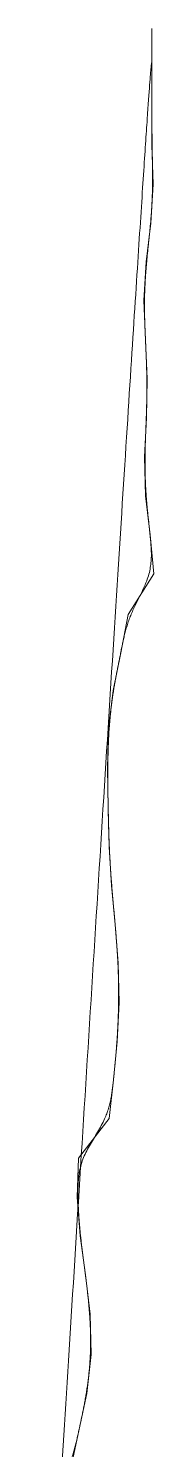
# Model space of a CAD drawing. Extents: x -2 to 147, y -16 to 271.
# Drawn here: x -1.06 to -0.99, y 215.565 to 216.367 of the extents above; entities that cross this region are included whole.
import ezdxf

# ---------------------------------------------------------------- set-up
doc = ezdxf.new("R2010")
doc.units = 0
doc.layers.add('Splines', color=1, linetype='CONTINUOUS', lineweight=15, true_color=0xff0000)
doc.layers.add('SubpixelContours', color=1, linetype='CONTINUOUS', lineweight=15, true_color=0xffffff)

msp = doc.modelspace()

# ---------------------------------------------------------------- linework, layer by layer
at = {"layer": 'Splines'}
msp.add_open_spline([(-0.99131, 216.3674), (-0.9913, 216.3454), (-0.99129, 216.32339), (-0.99127, 216.30138), (-0.99062, 216.27933), (-0.99181, 216.25741), (-0.99447, 216.23559), (-0.99585, 216.21361), (-0.99499, 216.19147), (-0.99389, 216.16937), (-0.9944, 216.14733), (-0.99546, 216.12528), (-0.99484, 216.10325), (-0.99222, 216.0813), (-0.99028, 216.05923), (-1.00471, 216.03628), (-1.00898, 216.01469), (-1.01333, 215.99345), (-1.01586, 215.97172), (-1.01642, 215.94952), (-1.01617, 215.92727), (-1.01558, 215.90512), (-1.01419, 215.88313), (-1.01207, 215.86124), (-1.01038, 215.83924), (-1.00995, 215.81711), (-1.01096, 215.79508), (-1.01304, 215.77331), (-1.01558, 215.75165), (-1.0329, 215.72914), (-1.0336, 215.70719), (-1.03199, 215.68518), (-1.02895, 215.66321), (-1.0263, 215.64093), (-1.02572, 215.61829), (-1.02817, 215.59618), (-1.0328, 215.57503), (-1.03734, 215.55399), (-1.05371, 215.53101), (-1.05449, 215.50913), (-1.05424, 215.4871), (-1.05423, 215.4651), (-1.05387, 215.44309), (-1.05297, 215.42107), (-1.05199, 215.39905), (-1.05135, 215.37695), (-1.05109, 215.35478), (-1.05182, 215.33272), (-1.05418, 215.31103), (-1.05789, 215.28957), (-1.06063, 215.26766)], degree=3, knots=[0, 0.018519, 0.037037, 0.055556, 0.074074, 0.092593, 0.111111, 0.12963, 0.148148, 0.166667, 0.185185, 0.203704, 0.222222, 0.240741, 0.259259, 0.277778, 0.296296, 0.314815, 0.333333, 0.351852, 0.37037, 0.388889, 0.407407, 0.425926, 0.444444, 0.462963, 0.481481, 0.5, 0.518519, 0.537037, 0.555556, 0.574074, 0.592593, 0.611111, 0.62963, 0.648148, 0.666667, 0.685185, 0.703704, 0.722222, 0.740741, 0.759259, 0.777778, 0.796296, 0.814815, 0.833333, 0.851852, 0.87037, 0.888889, 0.907407, 0.925926, 0.944444, 0.962963, 0.981481, 1], dxfattribs=at)
at = {"layer": 'SubpixelContours'}
for p, q in [((-0.99131, 216.3674), (-0.9913, 216.3454)), ((-0.9913, 216.3454), (-0.99129, 216.32339)), ((-0.99129, 216.32339), (-0.99127, 216.30138)), ((-0.99127, 216.30138), (-0.99062, 216.27933)), ((-0.99062, 216.27933), (-0.99181, 216.25741)), ((-0.99181, 216.25741), (-0.99447, 216.23559)), ((-0.99447, 216.23559), (-0.99585, 216.21361)), ((-0.99585, 216.21361), (-0.99499, 216.19147)), ((-0.99499, 216.19147), (-0.99389, 216.16937)), ((-0.99389, 216.16937), (-0.9944, 216.14733)), ((-0.9944, 216.14733), (-0.99546, 216.12528)), ((-0.99546, 216.12528), (-0.99484, 216.10325)), ((-0.99484, 216.10325), (-0.99222, 216.0813)), ((-0.99222, 216.0813), (-0.99028, 216.05923)), ((-0.99028, 216.05923), (-1.00471, 216.03628)), ((-1.00471, 216.03628), (-1.00898, 216.01469)), ((-1.00898, 216.01469), (-1.01333, 215.99345)), ((-1.01333, 215.99345), (-1.01586, 215.97172)), ((-1.01586, 215.97172), (-1.01642, 215.94952)), ((-1.01642, 215.94952), (-1.01617, 215.92727)), ((-1.01617, 215.92727), (-1.01558, 215.90512)), ((-1.01558, 215.90512), (-1.01419, 215.88313)), ((-1.01419, 215.88313), (-1.01207, 215.86124)), ((-1.01207, 215.86124), (-1.01038, 215.83924)), ((-1.01038, 215.83924), (-1.00995, 215.81711)), ((-1.00995, 215.81711), (-1.01096, 215.79508)), ((-1.01096, 215.79508), (-1.01304, 215.77331)), ((-1.01304, 215.77331), (-1.01558, 215.75165)), ((-1.01558, 215.75165), (-1.0329, 215.72914)), ((-1.0329, 215.72914), (-1.0336, 215.70719)), ((-1.0336, 215.70719), (-1.03199, 215.68518)), ((-1.03199, 215.68518), (-1.02895, 215.66321)), ((-1.02895, 215.66321), (-1.0263, 215.64093)), ((-1.0263, 215.64093), (-1.02572, 215.61829)), ((-1.02572, 215.61829), (-1.02817, 215.59618)), ((-1.02817, 215.59618), (-1.0328, 215.57503)), ((-1.0328, 215.57503), (-1.03734, 215.55399))]:
    msp.add_line(p, q, dxfattribs=at)

doc.saveas('drawing.dxf')
